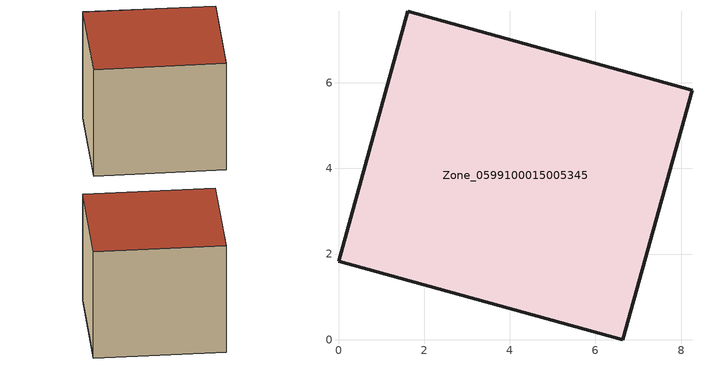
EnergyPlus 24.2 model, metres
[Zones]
Zone_0599100015005345
 floor ground (C_G): 1.62,7.67 8.25,5.82 6.64,0 0,1.83 z0.93
 wall outside (C_F): 8.25,5.82 1.62,7.67 0,1.83 6.64,0 8.25,5.82 z0.93:7.26
 roof outside (C_R): 0,1.83 6.64,0 8.25,5.82 1.62,7.67 z7.26
[BUILDING]
Pand.0599100015005345: North Axis=0; Terrain=City; Loads Convergence Tolerance Value=0.04; Temperature Convergence Tolerance Value=0.4; Solar Distribution=FullExterior; Maximum Number of Warmup Days=25; Minimum Number of Warmup Days=1
[Site:Location]
Rotterdam.The.Hague.AP_ZH_NLD Design_Conditions: Latitude=51.96; Longitude=4.45; Time Zone=1; Elevation=-4.5
[SITE:GROUNDTEMPERATURE:BUILDINGSURFACE]
18, 18, 18, 18, 18, 18, 18, 18, 18, 18, 18, 18
[MATERIAL] Thermal Absorptance=0.9; Solar Absorptance=0.7; Visible Absorptance=0.7
Name | Roughness | Thickness | Conductivity | Density | Specific Heat
G.TC.1946-1964 | MediumSmooth | 0.15 | 1 | 540 | 1210
F.TC.1946-1964 | Rough | 0.3 | 0.857143 | 1920 | 840
R.TC.1946-1964 | MediumRough | 0.2 | 0.235294 | 1500 | 1000
[CONSTRUCTION]
C_G: G.TC.1946-1964
C_F: F.TC.1946-1964
C_R: R.TC.1946-1964
[ZONE]
Zone_0599100015005345: Type=1; Multiplier=1; Ceiling Height=Autocalculate; Volume=Autocalculate; Floor Area=autocalculate; Part of Total Floor Area=Yes
[ZONEINFILTRATION:DESIGNFLOWRATE]
Infil_Zone_0599100015005345: Zone or ZoneList or Space or SpaceList=Zone_0599100015005345; Schedule=AlwaysOn; Design Flow Rate Calculation Method=Flow/Area; Flow Rate per Floor Area=0.003; Constant Term Coefficient=1; Temperature Term Coefficient=0; Velocity Term Coefficient=0; Velocity Squared Term Coefficient=0
[HVACTEMPLATE:ZONE:IDEALLOADSAIRSYSTEM]
Zone_0599100015005345: Maximum Heating Supply Air Temperature=50; Minimum Cooling Supply Air Temperature=13; Maximum Heating Supply Air Humidity Ratio=0.0156; Minimum Cooling Supply Air Humidity Ratio=0.0077; Heating Limit=NoLimit; Cooling Limit=NoLimit; Dehumidification Control Type=ConstantSensibleHeatRatio; Cooling Sensible Heat Ratio=0.7; Dehumidification Setpoint=60; Humidification Control Type=None; Humidification Setpoint=30; Outdoor Air Method=None; Outdoor Air Flow Rate per Person=0.00944; Outdoor Air Flow Rate per Zone Floor Area=0; Outdoor Air Flow Rate per Zone=0; Demand Controlled Ventilation Type=None; Outdoor Air Economizer Type=NoEconomizer; Heat Recovery Type=None; Sensible Heat Recovery Effectiveness=0.7; Latent Heat Recovery Effectiveness=0.65
[ZONECONTROL:THERMOSTAT]
ThermostatControl_Zone_0599100015005345: Zone or ZoneList=Zone_0599100015005345; Control Type Schedule=DualSetpointControlType; Control 1=Thermostat_Zone_0599100015005345; Temperature Difference Between Cutout And Setpoint=0
[THERMOSTATSETPOINT:DUALSETPOINT]
Thermostat_Zone_0599100015005345: Heating Setpoint Temperature Schedule=HeatingSetpoint_Zone_0599100015005345; Cooling Setpoint Temperature Schedule=CoolingSetpoint_Zone_0599100015005345
[SCHEDULE:COMPACT]
HeatingSetpoint_Zone_0599100015005345: Through: 12/31, For: AllDays, Until: 24:00, 21
CoolingSetpoint_Zone_0599100015005345: Through: 12/31, For: AllDays, Until: 24:00, 24
DualSetpointControlType: Through: 12/31, For: AllDays, Until: 24:00, 4
AlwaysOn: Through: 12/31, For: AllDays, Until: 24:00, 1
